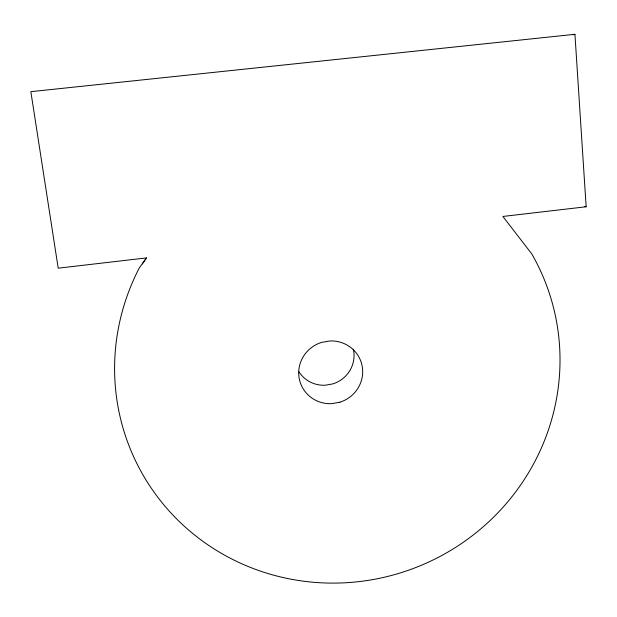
<?xml version="1.0" encoding="UTF-8"?>
<svg xmlns="http://www.w3.org/2000/svg" width="617" height="617" viewBox="0 0 617 617"><rect width="100%" height="100%" fill="white"/><g stroke="black" fill="none" stroke-linecap="round" stroke-linejoin="round"><path stroke-width="0.93" d="M142.311 263.953L146.561 257.906M573.185 34.822L574.936 34.297L586.15 206.764L502.886 216.451L531.746 253.872A223.662 217.847 -24 0 1 341.132 582.965A223.662 217.847 -24 0 1 139.241 268.063L146.376 257.921L58.199 268.179L30.85 91.663L574.936 34.297M584.392 206.41L586.15 206.764M353.348 349.137A29.894 29.2 -22 0 1 332.802 383.897L325.167 385.232A29.894 29.2 -22 0 1 298.975 371.85M339.82 402.23L331.622 403.672A32.115 31.266 -22.2 0 1 299.098 377.843A32.115 31.266 -22.2 0 1 321.619 342.389L329.91 340.954A32.115 31.266 -22.2 0 1 362.287 366.837A32.115 31.266 -22.2 0 1 339.82 402.23"/></g></svg>
